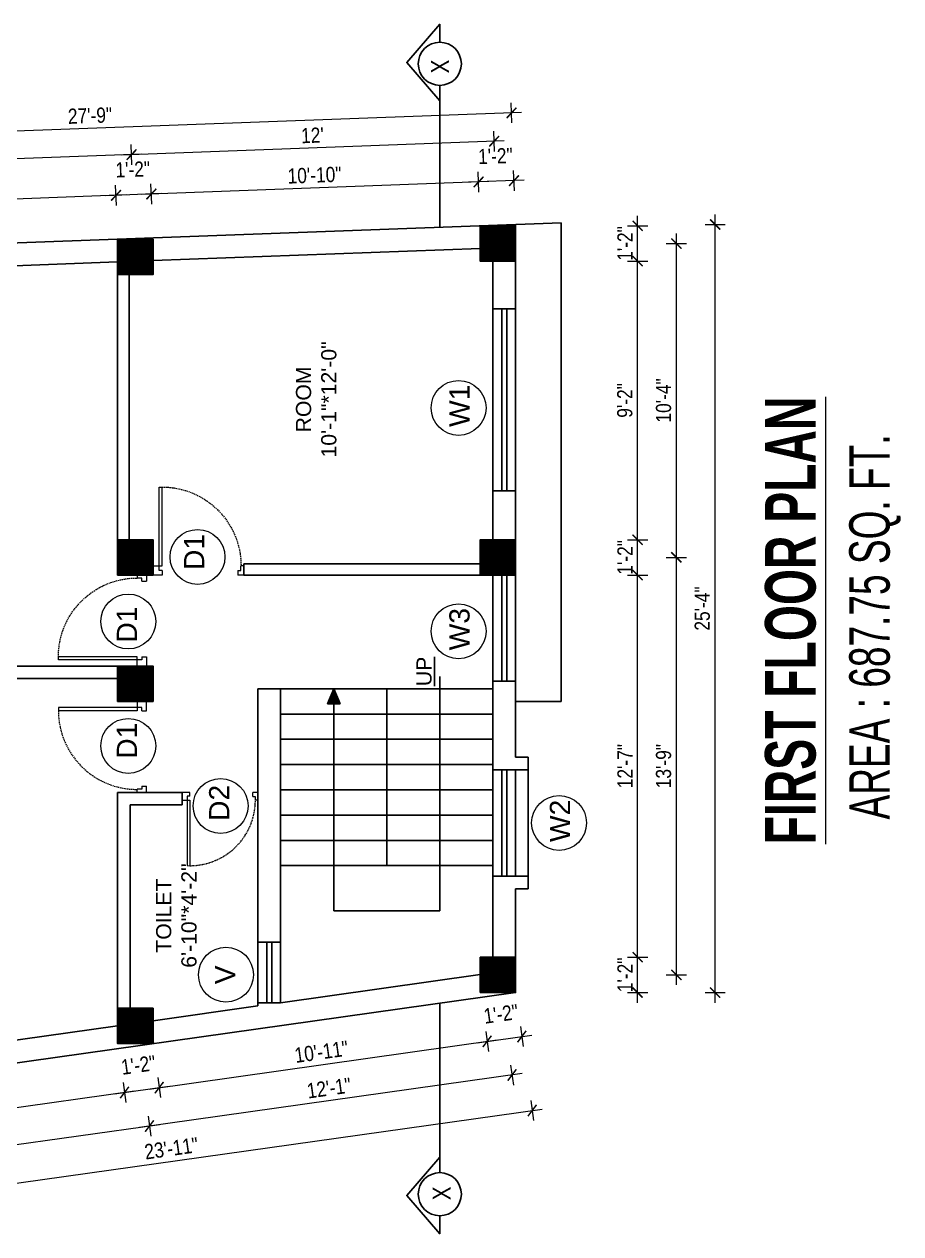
# Model space of a CAD drawing. Header units: inches. Extents: x -5142662 to -4941318, y -3361958 to -3160563.
# Drawn here: x -5004473.7 to -5004126.8, y -3262091.3 to -3261612.6 of the extents above; entities that cross this region are included whole.
import ezdxf

# ---------------------------------------------------------------- set-up
doc = ezdxf.new("R2010")
doc.units = ezdxf.units.IN
doc.header["$LTSCALE"] = 2
doc.header["$MEASUREMENT"] = 0
doc.header["$PDMODE"] = 34
doc.linetypes.add('HIDDEN', pattern=[0.375, 0.25, -0.125])
doc.layers.get('0').update_dxf_attribs({"linetype": 'CONTINUOUS'})
doc.layers.get('DEFPOINTS').update_dxf_attribs({"color": 141, "linetype": 'CONTINUOUS'})
doc.layers.add('A-Hatch', color=7, linetype='CONTINUOUS')
for name, color, linetype, lineweight in [('Annotate-Lite.w', 177, 'CONTINUOUS', 9), ('DIM 1-100', 4, 'CONTINUOUS', 13), ('Door-Window.w', 4, 'CONTINUOUS', 15), ('TEXT', 181, 'CONTINUOUS', 25), ('Text-100.w', 254, 'CONTINUOUS', 9)]:
    doc.layers.add(name, color=color, linetype=linetype, lineweight=lineweight)
doc.styles.add('ARAIL', font='ARIALN.TTF')
doc.styles.add('Arial', font='arial.ttf', dxfattribs={"width": 0.8, "height": 12})
doc.styles.add('arial.', font='arial.ttf')
doc.styles.add('gaurav', font='arial.ttf')
doc.styles.get("Standard").update_dxf_attribs({"font": 'ARIALN.TTF'})
doc.dimstyles.new('1 by 96', dxfattribs={"dimtxt": 6, "dimasz": 4, "dimexe": 4, "dimexo": 4, "dimgap": 2, "dimtad": 1, "dimdec": 0, "dimzin": 0, "dimdsep": 46, "dimlunit": 4, "dimtxsty": 'Standard', "dimblk": 'ARCHTICK', "dimcen": 0, "dimdle": 4, "dimadec": 0, "dimazin": 0, "dimtfac": 1, "dimtdec": 0, "dimtix": 1, "dimtofl": 0, "dimtmove": 1, "dimatfit": 3, "dimldrblk": 'ARCHTICK', "dimfxl": 4, "dimfxlon": 1, "dimtolj": 1, "dimtzin": 0, "dimlwd": -1, "dimlwe": -1, "dimarcsym": 0})

# ---------------------------------------------------------------- blocks, each defined once
blk = doc.blocks.new('3-0')
at = {"ltscale": 3}
for p, q in [((11063.05, 10097.68), (11065.97, 10099.9)), ((11065.25, 10097.81), (11066.71, 10098.92)), ((11065.97, 10099.9), (11066.71, 10098.92)), ((11063.05, 10097.68), (11064.53, 10095.73)), ((11065.99, 10096.84), (11064.53, 10095.73)), ((11065.99, 10096.84), (11065.25, 10097.81)), ((11085.5, 10074.13), (11110.32, 10092.96)), ((11086.24, 10073.15), (11111.05, 10091.97)), ((11111.05, 10091.97), (11110.32, 10092.96)), ((11084.04, 10073.02), (11082.57, 10071.91)), ((11082.57, 10071.91), (11084.79, 10068.98)), ((11084.04, 10073.02), (11084.78, 10072.04)), ((11084.78, 10072.04), (11086.24, 10073.15)), ((11084.79, 10068.98), (11087.72, 10071.2)), ((11086.24, 10073.15), (11085.5, 10074.13)), ((11087.72, 10071.2), (11086.24, 10073.15))]:
    blk.add_line(p, q, dxfattribs=at)
at = {"layer": 'Door-Window.w', "color": 9, "linetype": 'HIDDEN', "lineweight": 18}
blk.add_arc((11085.5, 10074.13), 31.16, 37.1906, 127.1465, dxfattribs=at)
blk = doc.blocks.new('_ArchTick')
at = {"color": 0, "linetype": 'ByBlock', "const_width": 0.15}
blk.add_lwpolyline([(-0.5, -0.5), (0.5, 0.5)], dxfattribs=at)
blk = doc.blocks.new('*D1369')
at = {"layer": 'DEFPOINTS', "color": 0, "ltscale": 0.5, "transparency": 16777216}
for p in [(-5004279.23, -3261981.86), (-5004230.94, -3261981.86), (-5004279.23, -3261995.86)]:
    blk.add_point(p, dxfattribs=at)
at = {"layer": 'DIM 1-100', "color": 0, "ltscale": 0.5, "transparency": 16777216}
for p, q in [((-5004230.94, -3261999.86), (-5004230.94, -3261977.86)), ((-5004234.94, -3261981.86), (-5004226.94, -3261981.86)), ((-5004234.94, -3261995.86), (-5004226.94, -3261995.86))]:
    blk.add_line(p, q, dxfattribs=at)
at = {"layer": 'DIM 1-100', "color": 0, "ltscale": 0.5, "transparency": 16777216, "xscale": 4, "yscale": 4, "zscale": 4}
for p, rotation in [((-5004230.94, -3261981.86), 90), ((-5004230.94, -3261995.86), 270)]:
    blk.add_blockref('_ArchTick', p, dxfattribs=dict(at, rotation=rotation))
at = {"layer": 'DIM 1-100', "color": 0, "ltscale": 0.5, "transparency": 16777216, "insert": (-5004235.95, -3261988.86), "char_height": 6, "attachment_point": 5, "rotation": 90}
blk.add_mtext('\\A1;1\'-2"', dxfattribs=at)
blk = doc.blocks.new('*D1370')
at = {"layer": 'DEFPOINTS', "color": 0, "ltscale": 0.5, "transparency": 16777216}
for p in [(-5004279.23, -3261830.62), (-5004230.94, -3261830.62), (-5004279.23, -3261981.86)]:
    blk.add_point(p, dxfattribs=at)
at = {"layer": 'DIM 1-100', "color": 0, "ltscale": 0.5, "transparency": 16777216}
for p, q in [((-5004234.94, -3261830.62), (-5004226.94, -3261830.62)), ((-5004230.94, -3261985.86), (-5004230.94, -3261826.62)), ((-5004234.94, -3261981.86), (-5004226.94, -3261981.86))]:
    blk.add_line(p, q, dxfattribs=at)
at = {"layer": 'DIM 1-100', "color": 0, "ltscale": 0.5, "transparency": 16777216, "xscale": 4, "yscale": 4, "zscale": 4}
for p, rotation in [((-5004230.94, -3261830.62), 90), ((-5004230.94, -3261981.86), 270)]:
    blk.add_blockref('_ArchTick', p, dxfattribs=dict(at, rotation=rotation))
at = {"layer": 'DIM 1-100', "color": 0, "ltscale": 0.5, "transparency": 16777216, "insert": (-5004235.95, -3261906.24), "char_height": 6, "attachment_point": 5, "rotation": 90}
blk.add_mtext('\\A1;12\'-7"', dxfattribs=at)
blk = doc.blocks.new('*D1371')
at = {"layer": 'DEFPOINTS', "color": 0, "ltscale": 0.5, "transparency": 16777216}
for p in [(-5004279.23, -3261816.62), (-5004230.94, -3261816.62), (-5004279.23, -3261830.62)]:
    blk.add_point(p, dxfattribs=at)
at = {"layer": 'DIM 1-100', "color": 0, "ltscale": 0.5, "transparency": 16777216}
for p, q in [((-5004230.94, -3261834.62), (-5004230.94, -3261812.62)), ((-5004234.94, -3261816.62), (-5004226.94, -3261816.62)), ((-5004234.94, -3261830.62), (-5004226.94, -3261830.62))]:
    blk.add_line(p, q, dxfattribs=at)
at = {"layer": 'DIM 1-100', "color": 0, "ltscale": 0.5, "transparency": 16777216, "xscale": 4, "yscale": 4, "zscale": 4}
for p, rotation in [((-5004230.94, -3261816.62), 90), ((-5004230.94, -3261830.62), 270)]:
    blk.add_blockref('_ArchTick', p, dxfattribs=dict(at, rotation=rotation))
at = {"layer": 'DIM 1-100', "color": 0, "ltscale": 0.5, "transparency": 16777216, "insert": (-5004235.95, -3261823.62), "char_height": 6, "attachment_point": 5, "rotation": 90}
blk.add_mtext('\\A1;1\'-2"', dxfattribs=at)
blk = doc.blocks.new('*D1372')
at = {"layer": 'DEFPOINTS', "color": 0, "ltscale": 0.5, "transparency": 16777216}
for p in [(-5004279.23, -3261706.4), (-5004230.94, -3261706.4), (-5004279.23, -3261816.62)]:
    blk.add_point(p, dxfattribs=at)
at = {"layer": 'DIM 1-100', "color": 0, "ltscale": 0.5, "transparency": 16777216}
for p, q in [((-5004230.94, -3261820.62), (-5004230.94, -3261702.4)), ((-5004234.94, -3261706.4), (-5004226.94, -3261706.4)), ((-5004234.94, -3261816.62), (-5004226.94, -3261816.62))]:
    blk.add_line(p, q, dxfattribs=at)
at = {"layer": 'DIM 1-100', "color": 0, "ltscale": 0.5, "transparency": 16777216, "xscale": 4, "yscale": 4, "zscale": 4}
for p, rotation in [((-5004230.94, -3261706.4), 90), ((-5004230.94, -3261816.62), 270)]:
    blk.add_blockref('_ArchTick', p, dxfattribs=dict(at, rotation=rotation))
at = {"layer": 'DIM 1-100', "color": 0, "ltscale": 0.5, "transparency": 16777216, "insert": (-5004236, -3261761.51), "char_height": 6, "attachment_point": 5, "rotation": 90}
blk.add_mtext('\\A1;9\'-2"', dxfattribs=at)
blk = doc.blocks.new('*D1373')
at = {"layer": 'DEFPOINTS', "color": 0, "ltscale": 0.5, "transparency": 16777216}
for p in [(-5004279.23, -3261692.4), (-5004230.94, -3261692.4), (-5004279.23, -3261706.4)]:
    blk.add_point(p, dxfattribs=at)
at = {"layer": 'DIM 1-100', "color": 0, "ltscale": 0.5, "transparency": 16777216}
for p, q in [((-5004230.94, -3261710.4), (-5004230.94, -3261688.4)), ((-5004234.94, -3261692.4), (-5004226.94, -3261692.4)), ((-5004234.94, -3261706.4), (-5004226.94, -3261706.4))]:
    blk.add_line(p, q, dxfattribs=at)
at = {"layer": 'DIM 1-100', "color": 0, "ltscale": 0.5, "transparency": 16777216, "xscale": 4, "yscale": 4, "zscale": 4}
for p, rotation in [((-5004230.94, -3261692.4), 90), ((-5004230.94, -3261706.4), 270)]:
    blk.add_blockref('_ArchTick', p, dxfattribs=dict(at, rotation=rotation))
at = {"layer": 'DIM 1-100', "color": 0, "ltscale": 0.5, "transparency": 16777216, "insert": (-5004235.95, -3261699.4), "char_height": 6, "attachment_point": 5, "rotation": 90}
blk.add_mtext('\\A1;1\'-2"', dxfattribs=at)
blk = doc.blocks.new('*D1374')
at = {"layer": 'DEFPOINTS', "color": 0, "ltscale": 0.5, "transparency": 16777216}
for p in [(-5004436.73, -3262016.08), (-5004549.47, -3262033.93), (-5004547.02, -3262051.33)]:
    blk.add_point(p, dxfattribs=at)
at = {"layer": 'DIM 1-100', "color": 0, "ltscale": 0.5, "transparency": 16777216}
for p, q in [((-5004434.56, -3262031.45), (-5004433.45, -3262039.37)), ((-5004430.05, -3262034.85), (-5004550.98, -3262051.89)), ((-5004547.58, -3262047.37), (-5004546.46, -3262055.29))]:
    blk.add_line(p, q, dxfattribs=at)
at = {"layer": 'DIM 1-100', "color": 0, "ltscale": 0.5, "transparency": 16777216, "xscale": 4, "yscale": 4, "zscale": 4}
for p, rotation in [((-5004434.01, -3262035.41), 8.018945568127648), ((-5004547.02, -3262051.33), 188.0189455681276)]:
    blk.add_blockref('_ArchTick', p, dxfattribs=dict(at, rotation=rotation))
at = {"layer": 'DIM 1-100', "color": 0, "ltscale": 0.5, "transparency": 16777216, "insert": (-5004491.22, -3262038.36), "char_height": 6, "attachment_point": 5, "rotation": 8.0189}
blk.add_mtext('\\A1;9\'-6"', dxfattribs=at)
blk = doc.blocks.new('*D1376')
at = {"layer": 'DEFPOINTS', "color": 0, "ltscale": 0.5, "transparency": 16777216}
for p in [(-5004436.73, -3262016.08), (-5004422.73, -3262016.08), (-5004420.28, -3262033.47)]:
    blk.add_point(p, dxfattribs=at)
at = {"layer": 'DIM 1-100', "color": 0, "ltscale": 0.5, "transparency": 16777216}
for p, q in [((-5004434.56, -3262031.45), (-5004433.45, -3262039.37)), ((-5004420.84, -3262029.51), (-5004419.72, -3262037.44)), ((-5004437.97, -3262035.97), (-5004416.32, -3262032.92))]:
    blk.add_line(p, q, dxfattribs=at)
at = {"layer": 'DIM 1-100', "color": 0, "ltscale": 0.5, "transparency": 16777216, "xscale": 4, "yscale": 4, "zscale": 4}
for p, rotation in [((-5004420.28, -3262033.47), 8.018945568127648), ((-5004434.01, -3262035.41), 188.0189455681276)]:
    blk.add_blockref('_ArchTick', p, dxfattribs=dict(at, rotation=rotation))
at = {"layer": 'DIM 1-100', "color": 0, "ltscale": 0.5, "transparency": 16777216, "insert": (-5004428.54, -3262024.52), "char_height": 6, "attachment_point": 5, "rotation": 8.0189}
blk.add_mtext('\\A1;1\'-2"', dxfattribs=at)
blk = doc.blocks.new('*D1377')
at = {"layer": 'DEFPOINTS', "color": 0, "ltscale": 0.5, "transparency": 16777216}
for p in [(-5004293.23, -3261995.86), (-5004422.73, -3262016.08), (-5004290.51, -3262015.19)]:
    blk.add_point(p, dxfattribs=at)
at = {"layer": 'DIM 1-100', "color": 0, "ltscale": 0.5, "transparency": 16777216}
for p, q in [((-5004291.06, -3262011.23), (-5004289.95, -3262019.15)), ((-5004424.24, -3262034.03), (-5004286.55, -3262014.63)), ((-5004420.84, -3262029.51), (-5004419.72, -3262037.44))]:
    blk.add_line(p, q, dxfattribs=at)
at = {"layer": 'DIM 1-100', "color": 0, "ltscale": 0.5, "transparency": 16777216, "xscale": 4, "yscale": 4, "zscale": 4}
for p, rotation in [((-5004290.51, -3262015.19), 8.018945568127648), ((-5004420.28, -3262033.47), 188.0189455681276)]:
    blk.add_blockref('_ArchTick', p, dxfattribs=dict(at, rotation=rotation))
at = {"layer": 'DIM 1-100', "color": 0, "ltscale": 0.5, "transparency": 16777216, "insert": (-5004356.1, -3262019.32), "char_height": 6, "attachment_point": 5, "rotation": 8.0189}
blk.add_mtext('\\A1;10\'-11"', dxfattribs=at)
blk = doc.blocks.new('*D1378')
at = {"layer": 'DEFPOINTS', "color": 0, "ltscale": 0.5, "transparency": 16777216}
for p in [(-5004293.23, -3261995.86), (-5004279.23, -3261995.86), (-5004276.78, -3262013.26)]:
    blk.add_point(p, dxfattribs=at)
at = {"layer": 'DIM 1-100', "color": 0, "ltscale": 0.5, "transparency": 16777216}
for p, q in [((-5004291.06, -3262011.23), (-5004289.95, -3262019.15)), ((-5004277.34, -3262009.3), (-5004276.22, -3262017.22)), ((-5004294.47, -3262015.75), (-5004272.82, -3262012.7))]:
    blk.add_line(p, q, dxfattribs=at)
at = {"layer": 'DIM 1-100', "color": 0, "ltscale": 0.5, "transparency": 16777216, "xscale": 4, "yscale": 4, "zscale": 4}
for p, rotation in [((-5004276.78, -3262013.26), 8.018945568127648), ((-5004290.51, -3262015.19), 188.0189455681276)]:
    blk.add_blockref('_ArchTick', p, dxfattribs=dict(at, rotation=rotation))
at = {"layer": 'DIM 1-100', "color": 0, "ltscale": 0.5, "transparency": 16777216, "insert": (-5004285.04, -3262004.3), "char_height": 6, "attachment_point": 5, "rotation": 8.0189}
blk.add_mtext('\\A1;1\'-2"', dxfattribs=at)
blk = doc.blocks.new('*D1379')
at = {"layer": 'DEFPOINTS', "color": 0, "ltscale": 0.5, "transparency": 16777216}
for p in [(-5004286.23, -3261988.86), (-5004429.73, -3262009.08), (-5004424.15, -3262048.7)]:
    blk.add_point(p, dxfattribs=at)
at = {"layer": 'DIM 1-100', "color": 0, "ltscale": 0.5, "transparency": 16777216}
for p, q in [((-5004281.21, -3262024.53), (-5004280.09, -3262032.45)), ((-5004276.69, -3262027.93), (-5004428.11, -3262049.26)), ((-5004424.71, -3262044.74), (-5004423.59, -3262052.67))]:
    blk.add_line(p, q, dxfattribs=at)
at = {"layer": 'DIM 1-100', "color": 0, "ltscale": 0.5, "transparency": 16777216, "xscale": 4, "yscale": 4, "zscale": 4}
for p, rotation in [((-5004280.65, -3262028.49), 8.018945518738354), ((-5004424.15, -3262048.7), 188.0189455187384)]:
    blk.add_blockref('_ArchTick', p, dxfattribs=dict(at, rotation=rotation))
at = {"layer": 'DIM 1-100', "color": 0, "ltscale": 0.5, "transparency": 16777216, "insert": (-5004353.1, -3262033.63), "char_height": 6, "attachment_point": 5, "rotation": 8.0189}
blk.add_mtext('\\A1;12\'-1"', dxfattribs=at)
blk = doc.blocks.new('*D1380')
at = {"layer": 'DEFPOINTS', "color": 0, "ltscale": 0.5, "transparency": 16777216}
for p in [(-5004429.73, -3262009.08), (-5004556.47, -3262026.93), (-5004550.89, -3262066.56)]:
    blk.add_point(p, dxfattribs=at)
at = {"layer": 'DIM 1-100', "color": 0, "ltscale": 0.5, "transparency": 16777216}
for p, q in [((-5004424.71, -3262044.74), (-5004423.59, -3262052.67)), ((-5004420.19, -3262048.15), (-5004554.85, -3262067.12)), ((-5004551.45, -3262062.6), (-5004550.33, -3262070.52))]:
    blk.add_line(p, q, dxfattribs=at)
at = {"layer": 'DIM 1-100', "color": 0, "ltscale": 0.5, "transparency": 16777216, "xscale": 4, "yscale": 4, "zscale": 4}
for p, rotation in [((-5004424.15, -3262048.7), 8.018945568127648), ((-5004550.89, -3262066.56), 188.0189455681276)]:
    blk.add_blockref('_ArchTick', p, dxfattribs=dict(at, rotation=rotation))
at = {"layer": 'DIM 1-100', "color": 0, "ltscale": 0.5, "transparency": 16777216, "insert": (-5004488.23, -3262052.62), "char_height": 6, "attachment_point": 5, "rotation": 8.0189}
blk.add_mtext('\\A1;10\'-8"', dxfattribs=at)
blk = doc.blocks.new('*D1381')
at = {"layer": 'DEFPOINTS', "color": 0, "ltscale": 0.5, "transparency": 16777216}
for p in [(-5004279.23, -3261995.86), (-5004563.47, -3262035.9), (-5004272.65, -3262042.53)]:
    blk.add_point(p, dxfattribs=at)
at = {"layer": 'DIM 1-100', "color": 0, "ltscale": 0.5, "transparency": 16777216}
for p, q in [((-5004273.21, -3262038.57), (-5004272.1, -3262046.49)), ((-5004560.86, -3262083.13), (-5004268.69, -3262041.97)), ((-5004557.46, -3262078.62), (-5004556.34, -3262086.54))]:
    blk.add_line(p, q, dxfattribs=at)
at = {"layer": 'DIM 1-100', "color": 0, "ltscale": 0.5, "transparency": 16777216, "xscale": 4, "yscale": 4, "zscale": 4}
for p, rotation in [((-5004272.65, -3262042.53), 8.018945518877228), ((-5004556.9, -3262082.58), 188.0189455188773)]:
    blk.add_blockref('_ArchTick', p, dxfattribs=dict(at, rotation=rotation))
at = {"layer": 'DIM 1-100', "color": 0, "ltscale": 0.5, "transparency": 16777216, "insert": (-5004415.48, -3262057.54), "char_height": 6, "attachment_point": 5, "rotation": 8.0189}
blk.add_mtext('\\A1;23\'-11"', dxfattribs=at)
blk = doc.blocks.new('*D1382')
at = {"layer": 'DEFPOINTS', "color": 0, "ltscale": 0.5, "transparency": 16777216}
for p in [(-5004286.23, -3261823.62), (-5004215.6, -3261823.62), (-5004286.23, -3261988.86)]:
    blk.add_point(p, dxfattribs=at)
at = {"layer": 'DIM 1-100', "color": 0, "ltscale": 0.5, "transparency": 16777216}
for p, q in [((-5004215.6, -3261992.86), (-5004215.6, -3261819.62)), ((-5004219.6, -3261823.62), (-5004211.6, -3261823.62)), ((-5004219.6, -3261988.86), (-5004211.6, -3261988.86))]:
    blk.add_line(p, q, dxfattribs=at)
at = {"layer": 'DIM 1-100', "color": 0, "ltscale": 0.5, "transparency": 16777216, "xscale": 4, "yscale": 4, "zscale": 4}
for p, rotation in [((-5004215.6, -3261823.62), 90), ((-5004215.6, -3261988.86), 270)]:
    blk.add_blockref('_ArchTick', p, dxfattribs=dict(at, rotation=rotation))
at = {"layer": 'DIM 1-100', "color": 0, "ltscale": 0.5, "transparency": 16777216, "insert": (-5004220.66, -3261906.24), "char_height": 6, "attachment_point": 5, "rotation": 90}
blk.add_mtext('\\A1;13\'-9"', dxfattribs=at)
blk = doc.blocks.new('*D1383')
at = {"layer": 'DEFPOINTS', "color": 0, "ltscale": 0.5, "transparency": 16777216}
for p in [(-5004286.21, -3261699.4), (-5004215.6, -3261699.4), (-5004286.23, -3261823.62)]:
    blk.add_point(p, dxfattribs=at)
at = {"layer": 'DIM 1-100', "color": 0, "ltscale": 0.5, "transparency": 16777216}
for p, q in [((-5004215.6, -3261827.62), (-5004215.6, -3261695.4)), ((-5004219.6, -3261699.4), (-5004211.6, -3261699.4)), ((-5004219.6, -3261823.62), (-5004211.6, -3261823.62))]:
    blk.add_line(p, q, dxfattribs=at)
at = {"layer": 'DIM 1-100', "color": 0, "ltscale": 0.5, "transparency": 16777216, "xscale": 4, "yscale": 4, "zscale": 4}
for p, rotation in [((-5004215.6, -3261699.4), 90), ((-5004215.6, -3261823.62), 270)]:
    blk.add_blockref('_ArchTick', p, dxfattribs=dict(at, rotation=rotation))
at = {"layer": 'DIM 1-100', "color": 0, "ltscale": 0.5, "transparency": 16777216, "insert": (-5004220.66, -3261761.51), "char_height": 6, "attachment_point": 5, "rotation": 90}
blk.add_mtext('\\A1;10\'-4"', dxfattribs=at)
blk = doc.blocks.new('*D1384')
at = {"layer": 'DEFPOINTS', "color": 0, "ltscale": 0.5, "transparency": 16777216}
for p in [(-5004279.23, -3261691.88), (-5004200.26, -3261691.88), (-5004279.23, -3261995.86)]:
    blk.add_point(p, dxfattribs=at)
at = {"layer": 'DIM 1-100', "color": 0, "ltscale": 0.5, "transparency": 16777216}
for p, q in [((-5004200.26, -3261999.86), (-5004200.26, -3261687.88)), ((-5004204.26, -3261691.88), (-5004196.26, -3261691.88)), ((-5004204.26, -3261995.86), (-5004196.26, -3261995.86))]:
    blk.add_line(p, q, dxfattribs=at)
at = {"layer": 'DIM 1-100', "color": 0, "ltscale": 0.5, "transparency": 16777216, "xscale": 4, "yscale": 4, "zscale": 4}
for p, rotation in [((-5004200.26, -3261691.88), 90), ((-5004200.26, -3261995.86), 270)]:
    blk.add_blockref('_ArchTick', p, dxfattribs=dict(at, rotation=rotation))
at = {"layer": 'DIM 1-100', "color": 0, "ltscale": 0.5, "transparency": 16777216, "insert": (-5004205.33, -3261843.87), "char_height": 6, "attachment_point": 5, "rotation": 90}
blk.add_mtext('\\A1;25\'-4"', dxfattribs=at)
blk = doc.blocks.new('*D1385')
at = {"layer": 'DEFPOINTS', "color": 0, "ltscale": 0.5, "transparency": 16777216}
for p in [(-5004293.87, -3261675.03), (-5004293.23, -3261692.4), (-5004279.23, -3261691.88)]:
    blk.add_point(p, dxfattribs=at)
at = {"layer": 'DIM 1-100', "color": 0, "ltscale": 0.5, "transparency": 16777216}
for p, q in [((-5004293.72, -3261679.03), (-5004294.02, -3261671.03)), ((-5004279.72, -3261678.51), (-5004280.02, -3261670.51)), ((-5004275.87, -3261674.36), (-5004297.87, -3261675.18))]:
    blk.add_line(p, q, dxfattribs=at)
at = {"layer": 'DIM 1-100', "color": 0, "ltscale": 0.5, "transparency": 16777216, "xscale": 4, "yscale": 4, "zscale": 4}
for p, rotation in [((-5004293.87, -3261675.03), 182.1143536198712), ((-5004279.87, -3261674.51), 2.114353619871165)]:
    blk.add_blockref('_ArchTick', p, dxfattribs=dict(at, rotation=rotation))
at = {"layer": 'DIM 1-100', "color": 0, "ltscale": 0.5, "transparency": 16777216, "insert": (-5004287.24, -3261664.75), "char_height": 6, "attachment_point": 5, "rotation": 2.1144}
blk.add_mtext('\\A1;1\'-2"', dxfattribs=at)
blk = doc.blocks.new('*D1386')
at = {"layer": 'DEFPOINTS', "color": 0, "ltscale": 0.5, "transparency": 16777216}
for p in [(-5004423.39, -3261679.81), (-5004293.23, -3261692.4), (-5004422.73, -3261697.7)]:
    blk.add_point(p, dxfattribs=at)
at = {"layer": 'DIM 1-100', "color": 0, "ltscale": 0.5, "transparency": 16777216}
for p, q in [((-5004293.72, -3261679.03), (-5004294.02, -3261671.03)), ((-5004289.87, -3261674.88), (-5004427.39, -3261679.96)), ((-5004423.24, -3261683.81), (-5004423.54, -3261675.81))]:
    blk.add_line(p, q, dxfattribs=at)
at = {"layer": 'DIM 1-100', "color": 0, "ltscale": 0.5, "transparency": 16777216, "xscale": 4, "yscale": 4, "zscale": 4}
for p, rotation in [((-5004293.87, -3261675.03), 2.114353603636792), ((-5004423.39, -3261679.81), 182.1143536036369)]:
    blk.add_blockref('_ArchTick', p, dxfattribs=dict(at, rotation=rotation))
at = {"layer": 'DIM 1-100', "color": 0, "ltscale": 0.5, "transparency": 16777216, "insert": (-5004358.82, -3261672.36), "char_height": 6, "attachment_point": 5, "rotation": 2.1144}
blk.add_mtext('\\A1;10\'-10"', dxfattribs=at)
blk = doc.blocks.new('*D1387')
at = {"layer": 'DEFPOINTS', "color": 0, "ltscale": 0.5, "transparency": 16777216}
for p in [(-5004437.37, -3261680.33), (-5004436.73, -3261697.7), (-5004422.73, -3261697.7)]:
    blk.add_point(p, dxfattribs=at)
at = {"layer": 'DIM 1-100', "color": 0, "ltscale": 0.5, "transparency": 16777216}
for p, q in [((-5004437.22, -3261684.32), (-5004437.52, -3261676.33)), ((-5004423.24, -3261683.81), (-5004423.54, -3261675.81)), ((-5004419.39, -3261679.66), (-5004441.37, -3261680.47))]:
    blk.add_line(p, q, dxfattribs=at)
at = {"layer": 'DIM 1-100', "color": 0, "ltscale": 0.5, "transparency": 16777216, "xscale": 4, "yscale": 4, "zscale": 4}
for p, rotation in [((-5004423.39, -3261679.81), 2.114353603636792), ((-5004437.37, -3261680.33), 182.1143536036369)]:
    blk.add_blockref('_ArchTick', p, dxfattribs=dict(at, rotation=rotation))
at = {"layer": 'DIM 1-100', "color": 0, "ltscale": 0.5, "transparency": 16777216, "insert": (-5004430.75, -3261670.05), "char_height": 6, "attachment_point": 5, "rotation": 2.1144}
blk.add_mtext('\\A1;1\'-2"', dxfattribs=at)
blk = doc.blocks.new('*D1388')
at = {"layer": 'DEFPOINTS', "color": 0, "ltscale": 0.5, "transparency": 16777216}
for p in [(-5004597.07, -3261686.22), (-5004436.73, -3261697.7), (-5004596.41, -3261704.18)]:
    blk.add_point(p, dxfattribs=at)
at = {"layer": 'DIM 1-100', "color": 0, "ltscale": 0.5, "transparency": 16777216}
for p, q in [((-5004437.22, -3261684.32), (-5004437.52, -3261676.33)), ((-5004433.37, -3261680.18), (-5004601.07, -3261686.37)), ((-5004596.93, -3261690.22), (-5004597.22, -3261682.23))]:
    blk.add_line(p, q, dxfattribs=at)
at = {"layer": 'DIM 1-100', "color": 0, "ltscale": 0.5, "transparency": 16777216, "xscale": 4, "yscale": 4, "zscale": 4}
for p, rotation in [((-5004437.37, -3261680.33), 2.114353603636792), ((-5004597.07, -3261686.22), 182.1143536036369)]:
    blk.add_blockref('_ArchTick', p, dxfattribs=dict(at, rotation=rotation))
at = {"layer": 'DIM 1-100', "color": 0, "ltscale": 0.5, "transparency": 16777216, "insert": (-5004517.41, -3261678.21), "char_height": 6, "attachment_point": 5, "rotation": 2.1144}
blk.add_mtext('\\A1;13\'-4"', dxfattribs=at)
blk = doc.blocks.new('*D1390')
at = {"layer": 'DEFPOINTS', "color": 0, "ltscale": 0.5, "transparency": 16777216}
for p in [(-5004431.22, -3261664.23), (-5004286.23, -3261699.4), (-5004429.73, -3261704.7)]:
    blk.add_point(p, dxfattribs=at)
at = {"layer": 'DIM 1-100', "color": 0, "ltscale": 0.5, "transparency": 16777216}
for p, q in [((-5004287.58, -3261662.93), (-5004287.87, -3261654.93)), ((-5004283.73, -3261658.78), (-5004435.22, -3261664.37)), ((-5004431.08, -3261668.22), (-5004431.37, -3261660.23))]:
    blk.add_line(p, q, dxfattribs=at)
at = {"layer": 'DIM 1-100', "color": 0, "ltscale": 0.5, "transparency": 16777216, "xscale": 4, "yscale": 4, "zscale": 4}
for p, rotation in [((-5004287.72, -3261658.93), 2.11435361966573), ((-5004431.22, -3261664.23), 182.1143536196657)]:
    blk.add_blockref('_ArchTick', p, dxfattribs=dict(at, rotation=rotation))
at = {"layer": 'DIM 1-100', "color": 0, "ltscale": 0.5, "transparency": 16777216, "insert": (-5004359.66, -3261656.57), "char_height": 6, "attachment_point": 5, "rotation": 2.1144}
blk.add_mtext("\\A1;12'", dxfattribs=at)
blk = doc.blocks.new('*D1391')
at = {"layer": 'DEFPOINTS', "color": 0, "ltscale": 0.5, "transparency": 16777216}
for p in [(-5004604.91, -3261670.64), (-5004429.73, -3261704.7), (-5004603.41, -3261711.18)]:
    blk.add_point(p, dxfattribs=at)
at = {"layer": 'DIM 1-100', "color": 0, "ltscale": 0.5, "transparency": 16777216}
for p, q in [((-5004431.08, -3261668.22), (-5004431.37, -3261660.23)), ((-5004427.23, -3261664.08), (-5004608.91, -3261670.79)), ((-5004604.76, -3261674.64), (-5004605.06, -3261666.64))]:
    blk.add_line(p, q, dxfattribs=at)
at = {"layer": 'DIM 1-100', "color": 0, "ltscale": 0.5, "transparency": 16777216, "xscale": 4, "yscale": 4, "zscale": 4}
for p, rotation in [((-5004431.22, -3261664.23), 2.114353603636792), ((-5004604.91, -3261670.64), 182.1143536036369)]:
    blk.add_blockref('_ArchTick', p, dxfattribs=dict(at, rotation=rotation))
at = {"layer": 'DIM 1-100', "color": 0, "ltscale": 0.5, "transparency": 16777216, "insert": (-5004518.25, -3261662.37), "char_height": 6, "attachment_point": 5, "rotation": 2.1144}
blk.add_mtext('\\A1;14\'-6"', dxfattribs=at)
blk = doc.blocks.new('*D1392')
at = {"layer": 'DEFPOINTS', "color": 0, "ltscale": 0.5, "transparency": 16777216}
for p in [(-5004614.11, -3261660.01), (-5004279.23, -3261691.88), (-5004612.48, -3261704.18)]:
    blk.add_point(p, dxfattribs=at)
at = {"layer": 'DIM 1-100', "color": 0, "ltscale": 0.5, "transparency": 16777216}
for p, q in [((-5004280.71, -3261651.7), (-5004281.01, -3261643.71)), ((-5004276.86, -3261647.56), (-5004618.11, -3261660.16)), ((-5004613.96, -3261664.01), (-5004614.26, -3261656.01))]:
    blk.add_line(p, q, dxfattribs=at)
at = {"layer": 'DIM 1-100', "color": 0, "ltscale": 0.5, "transparency": 16777216, "xscale": 4, "yscale": 4, "zscale": 4}
for p, rotation in [((-5004280.86, -3261647.71), 2.114353619881717), ((-5004614.11, -3261660.01), 182.1143536198817)]:
    blk.add_blockref('_ArchTick', p, dxfattribs=dict(at, rotation=rotation))
at = {"layer": 'DIM 1-100', "color": 0, "ltscale": 0.5, "transparency": 16777216, "insert": (-5004447.67, -3261648.8), "char_height": 6, "attachment_point": 5, "rotation": 2.1144}
blk.add_mtext('\\A1;27\'-9"', dxfattribs=at)

msp = doc.modelspace()

# ---------------------------------------------------------------- hatches: boundary and pattern name
at = {"layer": 'A-Hatch', "ltscale": 0.5}
h = msp.add_hatch(dxfattribs=at)
h.set_pattern_fill('ANSI31', color=256, angle=90)
h.set_pattern_definition([(135, (-8262698.68157, 1829726.31658), (-0.0883883476483, -0.0883883476483), [])])
h.paths.add_polyline_path([(-5004293.21, -3261692.4), (-5004293.21, -3261706.4), (-5004279.21, -3261706.4), (-5004279.21, -3261692.4)])
h = msp.add_hatch(dxfattribs=at)
h.set_pattern_fill('ANSI31', color=256, angle=90)
h.set_pattern_definition([(135, (-8262842.20063, 1829721.01797), (-0.0883883476483, -0.0883883476483), [])])
h.paths.add_polyline_path([(-5004436.73, -3261697.7), (-5004436.73, -3261711.7), (-5004422.73, -3261711.7), (-5004422.73, -3261697.7)])
h = msp.add_hatch(dxfattribs=at)
h.set_pattern_fill('ANSI31', color=256, angle=90)
h.set_pattern_definition([(135, (-8262842.20063, 1829602.08839), (-0.0883883476483, -0.0883883476483), [])])
h.paths.add_polyline_path([(-5004436.73, -3261816.62), (-5004436.73, -3261830.62), (-5004422.73, -3261830.62), (-5004422.73, -3261816.62)])
h = msp.add_hatch(dxfattribs=at)
h.set_pattern_fill('ANSI31', color=256, angle=90)
h.set_pattern_definition([(135, (-8262698.70063, 1829602.08839), (-0.0883883476483, -0.0883883476483), [])])
h.paths.add_polyline_path([(-5004293.23, -3261816.62), (-5004293.23, -3261830.62), (-5004279.23, -3261830.62), (-5004279.23, -3261816.62)])
h = msp.add_hatch(dxfattribs=at)
h.set_pattern_fill('ANSI31', color=256, angle=90)
h.set_pattern_definition([(135, (-8262842.20063, 1829552.08839), (-0.0883883476483, -0.0883883476483), [])])
h.paths.add_polyline_path([(-5004436.73, -3261866.62), (-5004436.73, -3261880.62), (-5004422.73, -3261880.62), (-5004422.73, -3261866.62)])
h = msp.add_hatch(dxfattribs=at)
h.set_pattern_fill('ANSI31', color=256, angle=90)
h.set_pattern_definition([(135, (-8263129.45926, 1829378.913), (-0.0883883476483, -0.0883883476483), [])])
h.paths.add_polyline_path([(-5004353.74, -3261881.54), (-5004348.72, -3261881.54), (-5004351.23, -3261875.62)])
h = msp.add_hatch(dxfattribs=at)
h.set_pattern_fill('ANSI31', color=256, angle=90)
h.set_pattern_definition([(135, (-8262698.70063, 1829436.85269), (-0.0883883476483, -0.0883883476483), [])])
h.paths.add_polyline_path([(-5004293.23, -3261981.86), (-5004293.23, -3261995.86), (-5004279.23, -3261995.86), (-5004279.23, -3261981.86)])
h = msp.add_hatch(dxfattribs=at)
h.set_pattern_fill('ANSI31', color=256, angle=90)
h.set_pattern_definition([(135, (-8262842.20063, 1829416.63669), (-0.0883883476483, -0.0883883476483), [])])
h.paths.add_polyline_path([(-5004436.73, -3262002.08), (-5004436.73, -3262016.08), (-5004422.73, -3262016.08), (-5004422.73, -3262002.08)])

# ---------------------------------------------------------------- linework, layer by layer
at = {"ltscale": 0.5}
for p, q in [((-5004293.23, -3261692.4), (-5004261.23, -3261691.22)), ((-5004261.23, -3261691.22), (-5004261.23, -3261880.62)), ((-5004293.21, -3261701.4), (-5004422.73, -3261706.18)), ((-5004436.73, -3261706.7), (-5004596.41, -3261712.6)), ((-5004436.73, -3261830.62), (-5004436.73, -3261706.7)), ((-5004288.23, -3261816.62), (-5004288.23, -3261706.4)), ((-5004432.23, -3261816.62), (-5004432.23, -3261711.7)), ((-5004279.23, -3261725.25), (-5004288.23, -3261725.25)), ((-5004284.73, -3261797.25), (-5004284.73, -3261725.25)), ((-5004282.73, -3261797.25), (-5004282.73, -3261725.25)), ((-5004279.23, -3261797.25), (-5004288.23, -3261797.25)), ((-5004432.23, -3261830.62), (-5004436.73, -3261830.62)), ((-5004293.23, -3261826.12), (-5004386.73, -3261826.12)), ((-5004386.73, -3261830.62), (-5004386.73, -3261826.12)), ((-5004288.23, -3261830.62), (-5004386.73, -3261830.62)), ((-5004288.23, -3261981.86), (-5004288.23, -3261830.62)), ((-5004284.73, -3261872.62), (-5004284.73, -3261830.65)), ((-5004282.73, -3261872.62), (-5004282.73, -3261830.62)), ((-5004432.23, -3261866.62), (-5004579.19, -3261866.62)), ((-5004436.73, -3261871.62), (-5004572.41, -3261871.62)), ((-5004309.23, -3261870.78), (-5004309.23, -3261963.56)), ((-5004288.23, -3261872.62), (-5004279.23, -3261872.62)), ((-5004381.23, -3262001.14), (-5004381.23, -3261875.62)), ((-5004381.23, -3261875.62), (-5004372.23, -3261875.62)), ((-5004330.23, -3261875.62), (-5004372.23, -3261875.62)), ((-5004372.23, -3261999.87), (-5004372.23, -3261875.62)), ((-5004351.23, -3261875.62), (-5004353.74, -3261881.54)), ((-5004351.23, -3261875.62), (-5004348.72, -3261881.54)), ((-5004288.23, -3261875.62), (-5004330.23, -3261875.62)), ((-5004330.23, -3261945.62), (-5004330.23, -3261875.62)), ((-5004353.74, -3261881.54), (-5004348.72, -3261881.54)), ((-5004351.23, -3261963.56), (-5004351.23, -3261881.54)), ((-5004261.23, -3261880.62), (-5004279.23, -3261880.62)), ((-5004330.23, -3261885.62), (-5004372.23, -3261885.62)), ((-5004288.23, -3261885.62), (-5004330.23, -3261885.62)), ((-5004330.23, -3261895.62), (-5004372.23, -3261895.62)), ((-5004288.23, -3261895.62), (-5004330.23, -3261895.62)), ((-5004330.23, -3261905.62), (-5004372.23, -3261905.62)), ((-5004288.23, -3261905.62), (-5004330.23, -3261905.62)), ((-5004274.23, -3261902.74), (-5004279.23, -3261902.74)), ((-5004274.23, -3261907.74), (-5004274.23, -3261902.74)), ((-5004279.23, -3261907.74), (-5004288.23, -3261907.74)), ((-5004284.73, -3261907.74), (-5004284.73, -3261949.74)), ((-5004282.73, -3261907.74), (-5004282.73, -3261949.74)), ((-5004279.23, -3261907.74), (-5004274.23, -3261907.74)), ((-5004274.23, -3261907.74), (-5004274.23, -3261949.74)), ((-5004436.73, -3262002.08), (-5004436.73, -3261916.62)), ((-5004411.23, -3261916.62), (-5004436.73, -3261916.62)), ((-5004411.23, -3261916.62), (-5004411.23, -3261921.62)), ((-5004330.23, -3261915.62), (-5004372.23, -3261915.62)), ((-5004288.23, -3261915.62), (-5004330.23, -3261915.62)), ((-5004431.73, -3262002.08), (-5004431.73, -3261921.62)), ((-5004411.23, -3261921.62), (-5004431.73, -3261921.62)), ((-5004330.23, -3261925.62), (-5004372.23, -3261925.62)), ((-5004288.23, -3261925.62), (-5004330.23, -3261925.62)), ((-5004330.23, -3261935.62), (-5004372.23, -3261935.62)), ((-5004288.23, -3261935.62), (-5004330.23, -3261935.62)), ((-5004330.23, -3261945.62), (-5004372.23, -3261945.62)), ((-5004288.23, -3261945.62), (-5004330.23, -3261945.62)), ((-5004279.23, -3261949.74), (-5004288.23, -3261949.74)), ((-5004274.23, -3261949.74), (-5004279.23, -3261949.74)), ((-5004274.23, -3261954.74), (-5004274.23, -3261949.74)), ((-5004279.23, -3261954.74), (-5004274.23, -3261954.74)), ((-5004279.23, -3261954.74), (-5004279.23, -3261981.86)), ((-5004309.23, -3261963.56), (-5004351.23, -3261963.56)), ((-5004372.23, -3261975.87), (-5004381.23, -3261975.87)), ((-5004377.73, -3261975.87), (-5004377.73, -3261999.87)), ((-5004375.73, -3261975.87), (-5004375.73, -3261999.87)), ((-5004372.23, -3261999.87), (-5004293.23, -3261988.74)), ((-5004422.73, -3262006.99), (-5004381.23, -3262001.14)), ((-5004372.23, -3261999.87), (-5004381.23, -3261999.87)), ((-5004549.47, -3262024.84), (-5004436.73, -3262008.96))]:
    msp.add_line(p, q, dxfattribs=at)
for points in [[(-5004279.23, -3261830.62), (-5004279.23, -3261691.88), (-5004612.48, -3261704.18), (-5004593.8, -3261830.62)], [(-5004279.23, -3261902.74), (-5004279.23, -3261830.67)], [(-5004588.48, -3261866.62), (-5004563.47, -3262035.9), (-5004279.23, -3261995.86), (-5004279.23, -3261981.86)], [(-5004279.23, -3261949.74), (-5004279.23, -3261907.74)]]:
    msp.add_lwpolyline(points, dxfattribs=at)
for points in [[(-5004293.23, -3261706.4), (-5004293.23, -3261692.4), (-5004279.23, -3261692.4), (-5004279.23, -3261706.4)], [(-5004436.73, -3261711.7), (-5004436.73, -3261697.7), (-5004422.73, -3261697.7), (-5004422.73, -3261711.7)], [(-5004436.73, -3261830.62), (-5004436.73, -3261816.62), (-5004422.73, -3261816.62), (-5004422.73, -3261830.62)], [(-5004293.23, -3261830.62), (-5004293.23, -3261816.62), (-5004279.23, -3261816.62), (-5004279.23, -3261830.62)], [(-5004436.73, -3261880.62), (-5004436.73, -3261866.62), (-5004422.73, -3261866.62), (-5004422.73, -3261880.62)], [(-5004293.23, -3261995.86), (-5004293.23, -3261981.86), (-5004279.23, -3261981.86), (-5004279.23, -3261995.86)], [(-5004436.73, -3262016.08), (-5004436.73, -3262002.08), (-5004422.73, -3262002.08), (-5004422.73, -3262016.08)]]:
    msp.add_lwpolyline(points, close=True, dxfattribs=at)
at = {"layer": 'Annotate-Lite.w', "ltscale": 0.005}
for centre in [(-5004301.8, -3261764.46), (-5004405.11, -3261823.43), (-5004432.53, -3261849), (-5004301.8, -3261852.87), (-5004432.53, -3261898.24), (-5004395.99, -3261922.01), (-5004262.02, -3261928.74), (-5004393.87, -3261988.79)]:
    msp.add_circle(centre, 10.86, dxfattribs=at)
at = {"layer": 'TEXT'}
for points in [[(-5004309.23, -3261619.73), (-5004309.23, -3261612.59), (-5004322.32, -3261627.74), (-5004309.23, -3261642.88)], [(-5004309.23, -3261692.99), (-5004309.23, -3261636.8)], [(-5004309.23, -3262000.09), (-5004309.23, -3262067.13)], [(-5004309.23, -3262084.2), (-5004309.23, -3262091.34), (-5004322.32, -3262076.2), (-5004309.23, -3262061.05)]]:
    msp.add_lwpolyline(points, dxfattribs=at)
for centre in [(-5004309.23, -3261628.27), (-5004309.23, -3262075.66)]:
    msp.add_circle(centre, 8.53, dxfattribs=at)

# ---------------------------------------------------------------- block references
at = {"layer": 'Door-Window.w', "linetype": 'ByBlock'}
for p, xscale, yscale, zscale, rotation in [((-5005743.29, -3276744.36), -0.9997910039992908, 0.9997910037636757, 0.9997910039624013, 307.1905952263768), ((-4989511.61, -3263187.18), -0.9997910039992909, 0.9997910037636757, 0.9997910039624013, 37.19059522637682), ((-4989511.61, -3260560.07), 0.999791003999291, 0.9997910037636757, 0.9997910039624013, 142.8094047736231), ((-5005495.14, -3249487.06), 0.833158985154831, 0.8331589852459729, 0.8331589850765497, 232.7330628721138)]:
    msp.add_blockref('3-0', p, dxfattribs=dict(at, xscale=xscale, yscale=yscale, zscale=zscale, rotation=rotation))

# ---------------------------------------------------------------- texts
at = {"layer": 'Annotate-Lite.w', "ltscale": 0.005, "char_height": 8, "rotation": 90, "style": 'gaurav'}
for s, insert, attachment_point in [('W1', (-5004305.45, -3261772), 1), ('D1', (-5004402.47, -3261828.63), 7), ('D1', (-5004437.09, -3261843.08), 3), ('W3', (-5004305.45, -3261860.41), 1), ('D1', (-5004437.09, -3261903.33), 1), ('D2', (-5004400.54, -3261927.93), 1), ('W2', (-5004265.68, -3261936.29), 1), ('V', (-5004390.22, -3261992.58), 7)]:
    msp.add_mtext_dynamic_manual_height_columns(s, width=8, gutter_width=100, heights=[0], dxfattribs=dict(at, insert=insert, attachment_point=attachment_point))
at = {"layer": 'TEXT', "char_height": 7.2, "rotation": 90, "style": 'ARAIL'}
for insert, attachment_point in [((-5004312.73, -3261632.1), 1), ((-5004312.07, -3262072.58), 3)]:
    msp.add_mtext_dynamic_manual_height_columns('X', width=125.4648, gutter_width=90, heights=[0], dxfattribs=dict(at, insert=insert, attachment_point=attachment_point))
at = {"layer": 'TEXT', "lineweight": -2, "char_height": 6, "attachment_point": 5, "rotation": 90, "style": 'arial.'}
for s, insert in [('ROOM\\P10\'-1"*12\'-0"', (-5004358.12, -3261761.11)), ('TOILET\\P6\'-10"*4\'-2"', (-5004413.48, -3261965.39))]:
    msp.add_mtext_dynamic_manual_height_columns(s, width=45.7314, gutter_width=30, heights=[0], dxfattribs=dict(at, insert=insert))
at = {"layer": 'TEXT', "lineweight": -2, "insert": (-5004315.44, -3261868.76), "char_height": 6, "width": 26.6739, "attachment_point": 5, "rotation": 90, "style": 'arial.'}
msp.add_mtext('{\\LUP}', dxfattribs=at)
at = {"layer": 'Text-100.w', "insert": (-5004180.51, -3261851.15), "char_height": 20, "width": 569.1024, "attachment_point": 2, "rotation": 90, "style": 'Arial'}
msp.add_mtext('\\A1;{\\fArial Narrow|b1|i0|c0|p34;\\L FIRST FLOOR PLAN\\P\\fArial Narrow|b0|i0|c0|p34;\\H0.8x;\\lAREA : 687.75 SQ. FT.\\H1.02306x; }', dxfattribs=at)

# ---------------------------------------------------------------- dimensions: what is measured, and where the dimension line sits
at = {"layer": 'DIM 1-100', "ltscale": 0.5}
for p1, p2, distance, picture, middle in [((-5004279.23, -3261691.88), (-5004612.48, -3261704.18), -44.21, '*D1392', (-5004447.67, -3261648.8)), ((-5004286.23, -3261699.4), (-5004429.73, -3261704.7), -40.5, '*D1390', (-5004359.66, -3261656.57)), ((-5004286.23, -3261988.86), (-5004429.73, -3262009.08), 40.02, '*D1379', (-5004353.1, -3262033.63)), ((-5004563.47, -3262035.9), (-5004279.23, -3261995.86), -47.13, '*D1381', (-5004415.48, -3262057.54))]:
    dim = msp.add_aligned_dim(p1=p1, p2=p2, distance=distance, dimstyle='1 by 96', dxfattribs=at)
    dim.commit()
    dim.dimension.update_dxf_attribs({"geometry": picture, "text_midpoint": middle})
for base, p1, p2, angle, picture, middle in [((-5004604.91, -3261670.64), (-5004429.73, -3261704.7), (-5004603.41, -3261711.18), 2.1144, '*D1391', (-5004518.25, -3261662.37)), ((-5004423.39, -3261679.81), (-5004293.23, -3261692.4), (-5004422.73, -3261697.7), 2.1144, '*D1386', (-5004358.82, -3261672.36)), ((-5004597.07, -3261686.22), (-5004436.73, -3261697.7), (-5004596.41, -3261704.18), 2.1144, '*D1388', (-5004517.41, -3261678.21)), ((-5004200.26, -3261691.88), (-5004279.23, -3261995.86), (-5004279.23, -3261691.88), 90, '*D1384', (-5004205.33, -3261843.87)), ((-5004215.6, -3261699.4), (-5004286.23, -3261823.62), (-5004286.21, -3261699.4), 90, '*D1383', (-5004220.66, -3261761.51)), ((-5004230.94, -3261706.4), (-5004279.23, -3261816.62), (-5004279.23, -3261706.4), 90, '*D1372', (-5004236, -3261761.51)), ((-5004215.6, -3261823.62), (-5004286.23, -3261988.86), (-5004286.23, -3261823.62), 90, '*D1382', (-5004220.66, -3261906.24)), ((-5004230.94, -3261830.62), (-5004279.23, -3261981.86), (-5004279.23, -3261830.62), 90, '*D1370', (-5004235.95, -3261906.24)), ((-5004290.51, -3262015.19), (-5004422.73, -3262016.08), (-5004293.23, -3261995.86), 8.0189, '*D1377', (-5004356.1, -3262019.32)), ((-5004550.89, -3262066.56), (-5004429.73, -3262009.08), (-5004556.47, -3262026.93), 8.0189, '*D1380', (-5004488.23, -3262052.62)), ((-5004547.02, -3262051.33), (-5004436.73, -3262016.08), (-5004549.47, -3262033.93), 8.0189, '*D1374', (-5004491.22, -3262038.36))]:
    dim = msp.add_linear_dim(base=base, p1=p1, p2=p2, angle=angle, dimstyle='1 by 96', dxfattribs=at)
    dim.commit()
    dim.dimension.update_dxf_attribs({"geometry": picture, "text_midpoint": middle})
for base, p1, p2, angle, picture, middle, dimtype in [((-5004293.87, -3261675.03), (-5004279.23, -3261691.88), (-5004293.23, -3261692.4), 182.1144, '*D1385', (-5004287.06, -3261669.76), 161), ((-5004437.37, -3261680.33), (-5004422.73, -3261697.7), (-5004436.73, -3261697.7), 2.1144, '*D1387', (-5004430.57, -3261675.06), 160), ((-5004230.94, -3261692.4), (-5004279.23, -3261706.4), (-5004279.23, -3261692.4), 90, '*D1373', (-5004230.94, -3261699.4), 160), ((-5004230.94, -3261816.62), (-5004279.23, -3261830.62), (-5004279.23, -3261816.62), 90, '*D1371', (-5004230.94, -3261823.62), 160), ((-5004230.94, -3261981.86), (-5004279.23, -3261995.86), (-5004279.23, -3261981.86), 90, '*D1369', (-5004230.94, -3261988.86), 160), ((-5004276.78, -3262013.26), (-5004293.23, -3261995.86), (-5004279.23, -3261995.86), 8.0189, '*D1378', (-5004284.34, -3262009.26), 160), ((-5004420.28, -3262033.47), (-5004436.73, -3262016.08), (-5004422.73, -3262016.08), 8.0189, '*D1376', (-5004427.84, -3262029.48), 160)]:
    dim = msp.add_linear_dim(base=base, p1=p1, p2=p2, angle=angle, dimstyle='1 by 96', dxfattribs=at)
    dim.commit()
    dim.dimension.update_dxf_attribs({"geometry": picture, "text_midpoint": middle, "dimtype": dimtype})

doc.saveas('drawing.dxf')
